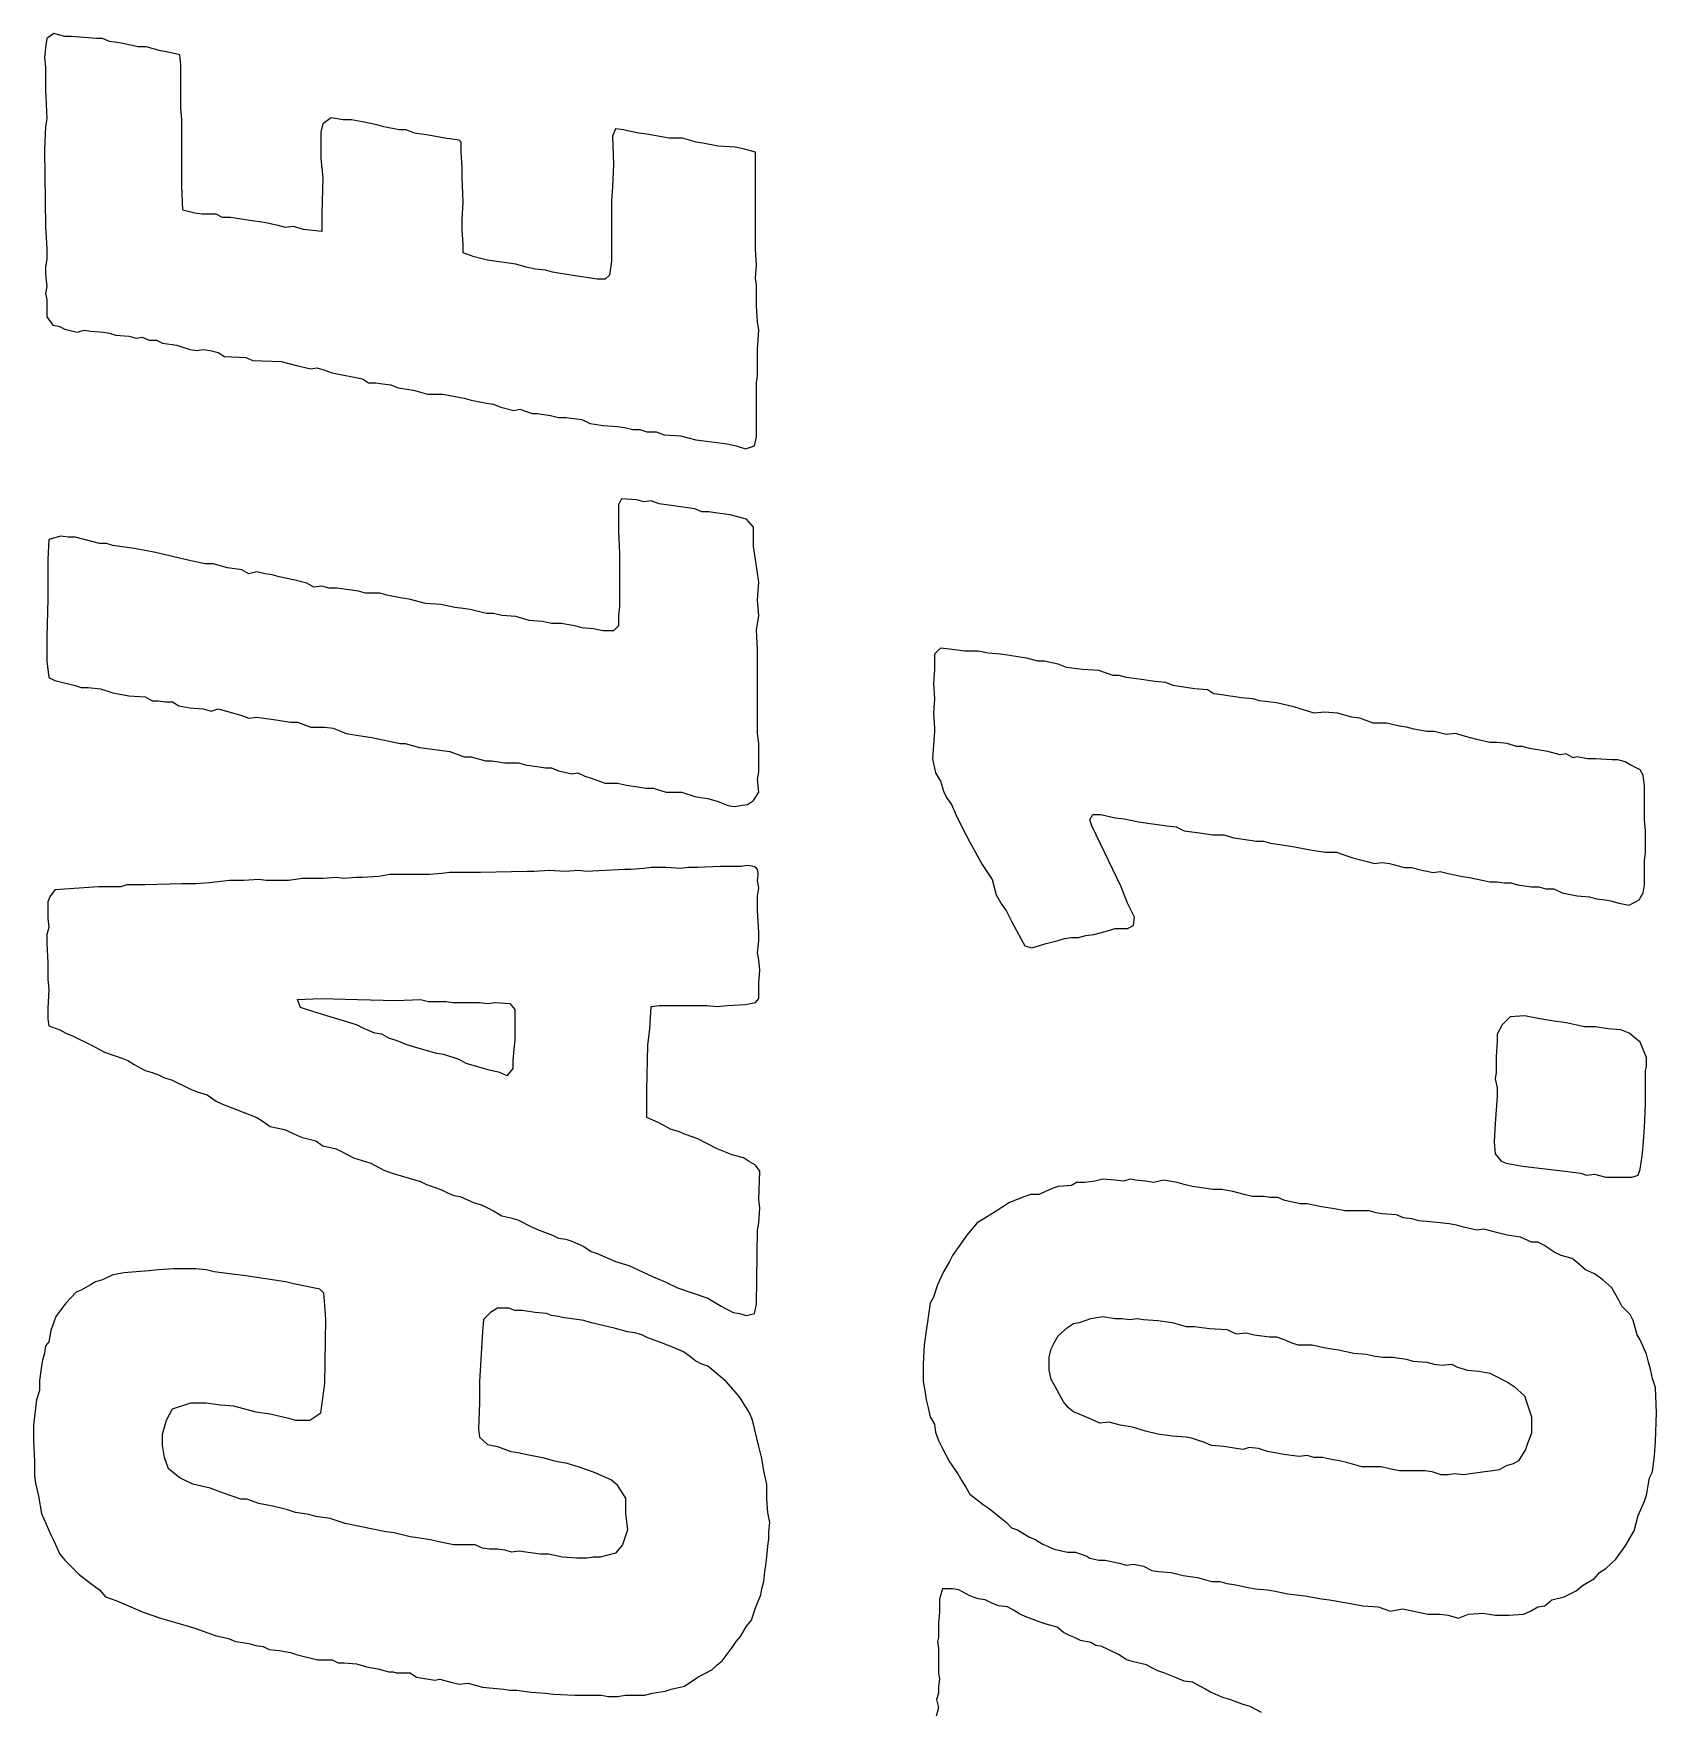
# Model space of a CAD drawing. Extents: x 21.5 to 68.8, y -31.2 to -10.6.
# Drawn here: x 64.262 to 68.772, y -15.282 to -10.631 of the extents above; entities that cross this region are included whole.
import ezdxf

# ---------------------------------------------------------------- set-up
doc = ezdxf.new("R2010")
doc.units = 0
doc.layers.add('Special_Silkscreen_Paths', color=7, linetype='CONTINUOUS')

msp = doc.modelspace()

# ---------------------------------------------------------------- linework, layer by layer
at = {"layer": 'Special_Silkscreen_Paths', "color": 7}
for points in [[(66.276955, -11.455238), (66.274133, -11.43266), (66.271311, -11.387505), (66.271311, -11.328238), (66.268489, -11.311305), (66.271311, -11.274616), (66.268489, -11.229461), (66.268489, -10.96135), (66.237444, -10.952883), (66.212044, -10.947239), (66.164067, -10.944416), (66.121733, -10.93595), (66.101978, -10.933127), (66.085044, -10.927483), (66.065289, -10.921839), (66.0286, -10.921839), (65.966511, -10.91055), (65.943933, -10.907727), (65.912889, -10.902083), (65.9016, -10.899261), (65.879022, -10.896439), (65.870556, -10.916194), (65.873378, -10.995216), (65.870556, -11.057305), (65.867734, -11.096816), (65.867734, -11.263327), (65.862089, -11.302838), (65.8508, -11.314127), (65.828222, -11.314127), (65.754845, -11.302838), (65.704045, -11.294372), (65.684289, -11.288727), (65.656067, -11.285905), (65.630667, -11.280261), (65.602445, -11.271794), (65.523423, -11.260505), (65.486734, -11.252038), (65.455689, -11.240749), (65.455689, -11.215349), (65.452867, -11.178661), (65.452867, -11.147616), (65.455689, -11.099638), (65.452867, -11.029083), (65.452867, -11.003683), (65.450045, -10.96135), (65.450045, -10.933127), (65.444401, -10.927483), (65.404889, -10.921839), (65.359734, -10.913372), (65.320223, -10.907727), (65.297645, -10.899261), (65.27789, -10.899261), (65.235556, -10.890794), (65.215801, -10.88515), (65.17629, -10.876683), (65.145245, -10.871039), (65.122667, -10.871039), (65.088801, -10.865394), (65.066223, -10.882328), (65.060579, -10.904905), (65.060579, -10.978283), (65.066223, -11.031905), (65.063401, -11.130683), (65.063401, -11.181483), (65.012601, -11.175838), (64.984379, -11.167372), (64.961801, -11.170194), (64.942045, -11.16455), (64.902534, -11.156083), (64.863023, -11.150438), (64.809401, -11.141972), (64.786823, -11.141972), (64.76989, -11.133505), (64.730379, -11.133505), (64.710623, -11.130683), (64.676757, -11.122216), (64.673934, -11.054483), (64.673934, -10.871039), (64.671112, -10.837172), (64.671112, -10.718639), (64.66829, -10.690417), (64.631601, -10.68195), (64.614668, -10.679128), (64.575157, -10.667839), (64.552579, -10.667839), (64.510246, -10.659372), (64.493312, -10.65655), (64.473557, -10.653728), (64.453801, -10.645261), (64.436868, -10.645261), (64.366313, -10.639617), (64.349379, -10.639617), (64.318335, -10.63115), (64.298579, -10.645261), (64.295757, -10.670661), (64.292935, -10.698883), (64.295757, -10.724283), (64.295757, -10.786372), (64.298579, -10.868216), (64.295757, -10.890794), (64.292935, -10.955705), (64.295757, -11.167372), (64.298579, -11.229461), (64.298579, -11.257683), (64.295757, -11.280261), (64.295757, -11.300016), (64.298579, -11.333883), (64.295757, -11.353638), (64.298579, -11.370572), (64.298579, -11.418549), (64.315513, -11.441127), (64.332446, -11.443949), (64.349379, -11.452416), (64.383246, -11.460883), (64.403001, -11.455238), (64.419935, -11.45806), (64.456624, -11.460883), (64.473557, -11.463705), (64.49049, -11.469349), (64.527179, -11.472171), (64.546935, -11.477816), (64.563868, -11.474994), (64.583623, -11.48346), (64.603379, -11.48346), (64.620312, -11.491927), (64.659823, -11.497571), (64.696512, -11.50886), (64.716268, -11.511683), (64.733201, -11.50886), (64.752957, -11.511683), (64.775534, -11.517327), (64.792468, -11.528616), (64.851734, -11.531438), (64.87149, -11.539905), (64.950512, -11.542727), (64.992845, -11.554016), (65.032356, -11.562483), (65.04929, -11.55966), (65.069045, -11.565305), (65.091623, -11.573771), (65.17629, -11.590705), (65.193223, -11.601994), (65.212979, -11.601994), (65.232734, -11.604816), (65.255312, -11.607638), (65.275067, -11.616105), (65.317401, -11.621749), (65.356912, -11.633038), (65.399245, -11.633038), (65.458512, -11.644327), (65.478267, -11.649971), (65.5206, -11.658438), (65.540356, -11.66126), (65.560112, -11.669727), (65.5968, -11.678194), (65.613734, -11.675371), (65.6476, -11.68666), (65.661711, -11.68666), (65.6984, -11.692305), (65.720978, -11.697949), (65.740734, -11.697949), (65.785889, -11.703594), (65.808467, -11.714882), (65.845156, -11.720527), (65.884667, -11.723349), (65.904422, -11.726171), (65.927, -11.731816), (65.946756, -11.731816), (65.966511, -11.73746), (65.991911, -11.73746), (66.014489, -11.745927), (66.059645, -11.748749), (66.101978, -11.760038), (66.147133, -11.765682), (66.189467, -11.771327), (66.214867, -11.776971), (66.240267, -11.785438), (66.265667, -11.776971), (66.271311, -11.751571), (66.271311, -11.601994), (66.274133, -11.582238), (66.274133, -11.50886)], [(66.276955, -12.739346), (66.274133, -12.702657), (66.276955, -12.682902), (66.276955, -12.60388), (66.274133, -12.575658), (66.274133, -12.344236), (66.271311, -12.287791), (66.276955, -12.24828), (66.274133, -12.205947), (66.276955, -12.155147), (66.268489, -12.093058), (66.262844, -12.056369), (66.262844, -12.002747), (66.243089, -11.980169), (66.197933, -11.96888), (66.1556, -11.963236), (66.138667, -11.960414), (66.118911, -11.960414), (66.099156, -11.951947), (66.000378, -11.937836), (65.9778, -11.929369), (65.958045, -11.932191), (65.938289, -11.926547), (65.895956, -11.923725), (65.887489, -11.940658), (65.887489, -12.014036), (65.890311, -12.076125), (65.890311, -12.22288), (65.887489, -12.24828), (65.887489, -12.276502), (65.873378, -12.290613), (65.845156, -12.290613), (65.816934, -12.284969), (65.785889, -12.282147), (65.766134, -12.276502), (65.7492, -12.27368), (65.729445, -12.270858), (65.701223, -12.270858), (65.675823, -12.265213), (65.639134, -12.262391), (65.602445, -12.251102), (65.562934, -12.24828), (65.540356, -12.242636), (65.5206, -12.242636), (65.475445, -12.231347), (65.455689, -12.228525), (65.433112, -12.225702), (65.393601, -12.217236), (65.351267, -12.214413), (65.306112, -12.203125), (65.286356, -12.200302), (65.244023, -12.191836), (65.224267, -12.186191), (65.184756, -12.186191), (65.165001, -12.180547), (65.105734, -12.17208), (65.083156, -12.17208), (65.063401, -12.166436), (65.040823, -12.169258), (65.021068, -12.157969), (64.984379, -12.149502), (64.944868, -12.141036), (64.925112, -12.135391), (64.905357, -12.132569), (64.882779, -12.126925), (64.860201, -12.132569), (64.840445, -12.12128), (64.800934, -12.115636), (64.761423, -12.104347), (64.738846, -12.104347), (64.699334, -12.09588), (64.600557, -12.073302), (64.572335, -12.067658), (64.54129, -12.062014), (64.482024, -12.053547), (64.46509, -12.047902), (64.445335, -12.047902), (64.377601, -12.030969), (64.357846, -12.030969), (64.33809, -12.028147), (64.304224, -12.036614), (64.301401, -12.093058), (64.301401, -12.203125), (64.298579, -12.307547), (64.298579, -12.37528), (64.304224, -12.420435), (64.321157, -12.428902), (64.377601, -12.443013), (64.394535, -12.448658), (64.41429, -12.448658), (64.448157, -12.45148), (64.482024, -12.462769), (64.527179, -12.471235), (64.572335, -12.474058), (64.59209, -12.485347), (64.609023, -12.485347), (64.628779, -12.488169), (64.648535, -12.488169), (64.665468, -12.499458), (64.696512, -12.505102), (64.733201, -12.507924), (64.755779, -12.513569), (64.775534, -12.507924), (64.798112, -12.513569), (64.837623, -12.524858), (64.860201, -12.533324), (64.882779, -12.530502), (64.942045, -12.538969), (64.975912, -12.544613), (64.995668, -12.544613), (65.032356, -12.558724), (65.071868, -12.558724), (65.094445, -12.561546), (65.131134, -12.575658), (65.165001, -12.581302), (65.20169, -12.586946), (65.280712, -12.60388), (65.294823, -12.60388), (65.334334, -12.615169), (65.419001, -12.626458), (65.458512, -12.640569), (65.478267, -12.640569), (65.517778, -12.651858), (65.534712, -12.651858), (65.554467, -12.65468), (65.5714, -12.657502), (65.610912, -12.657502), (65.627845, -12.663146), (65.667356, -12.668791), (65.684289, -12.671613), (65.701223, -12.671613), (65.720978, -12.68008), (65.757667, -12.688546), (65.7746, -12.685724), (65.794356, -12.694191), (65.811289, -12.699835), (65.8508, -12.713946), (65.884667, -12.713946), (65.910067, -12.719591), (65.946756, -12.725235), (65.963689, -12.728057), (65.983445, -12.728057), (66.020133, -12.739346), (66.062467, -12.739346), (66.099156, -12.750635), (66.116089, -12.753457), (66.135844, -12.75628), (66.164067, -12.764746), (66.192289, -12.776035), (66.209222, -12.778857), (66.226155, -12.776035), (66.245911, -12.773213), (66.262844, -12.761924)], [(66.765144, -12.355518), (66.765144, -12.397852), (66.762322, -12.437363), (66.765144, -12.479696), (66.762322, -12.519207), (66.765144, -12.56154), (66.765144, -12.570007), (66.759499, -12.646207), (66.767966, -12.685718), (66.782077, -12.708296), (66.790544, -12.736518), (66.79901, -12.753451), (66.813122, -12.773207), (66.82441, -12.801429), (66.841344, -12.835296), (66.863922, -12.877629), (66.897788, -12.939718), (66.92601, -12.982051), (66.937299, -13.024384), (66.95141, -13.049784), (66.965521, -13.06954), (66.982455, -13.103407), (67.016321, -13.165495), (67.036077, -13.17114), (67.075588, -13.159851), (67.109455, -13.151384), (67.126388, -13.14574), (67.146144, -13.142918), (67.165899, -13.142918), (67.185655, -13.137273), (67.208232, -13.134451), (67.239277, -13.125984), (67.267499, -13.117518), (67.301366, -13.117518), (67.318299, -13.109051), (67.321121, -13.086473), (67.301366, -13.046962), (67.284432, -13.001807), (67.202588, -12.832474), (67.196944, -12.81554), (67.20541, -12.801429), (67.227988, -12.801429), (67.267499, -12.809896), (67.292899, -12.812718), (67.33241, -12.821185), (67.411432, -12.832474), (67.436832, -12.835296), (67.45941, -12.846585), (67.501743, -12.852229), (67.538432, -12.857873), (67.569477, -12.857873), (67.597699, -12.86634), (67.623099, -12.869162), (67.659788, -12.874807), (67.679543, -12.874807), (67.699299, -12.880451), (67.755743, -12.888918), (67.81501, -12.900207), (67.851699, -12.905851), (67.882743, -12.905851), (67.913787, -12.91714), (67.930721, -12.922785), (67.96741, -12.931251), (67.987165, -12.936896), (68.009743, -12.934073), (68.029498, -12.936896), (68.071832, -12.948185), (68.091587, -12.948185), (68.111343, -12.953829), (68.150854, -12.962296), (68.170609, -12.959473), (68.193187, -12.965118), (68.232698, -12.973585), (68.252454, -12.976407), (68.291965, -12.984873), (68.308898, -12.987696), (68.328654, -12.987696), (68.348409, -12.990518), (68.368165, -12.990518), (68.385098, -12.996162), (68.424609, -13.001807), (68.444365, -13.001807), (68.46412, -13.007451), (68.486698, -13.007451), (68.509276, -13.01874), (68.551609, -13.027207), (68.585476, -13.030029), (68.605231, -13.035673), (68.627809, -13.038496), (68.644742, -13.041318), (68.66732, -13.046962), (68.695542, -13.052607), (68.723765, -13.038496), (68.735053, -13.01874), (68.737876, -12.996162), (68.737876, -12.928429), (68.740698, -12.908673), (68.740698, -12.846585), (68.737876, -12.81554), (68.737876, -12.722407), (68.735053, -12.691363), (68.726587, -12.677251), (68.698365, -12.66314), (68.684253, -12.654674), (68.664498, -12.649029), (68.647565, -12.649029), (68.602409, -12.646207), (68.579831, -12.646207), (68.551609, -12.640563), (68.54032, -12.643385), (68.520565, -12.632096), (68.503631, -12.634918), (68.469765, -12.626451), (68.418965, -12.617985), (68.399209, -12.61234), (68.382276, -12.61234), (68.356876, -12.603874), (68.328654, -12.601051), (68.308898, -12.601051), (68.272209, -12.592585), (68.241165, -12.584118), (68.212943, -12.575651), (68.187543, -12.578474), (68.153676, -12.570007), (68.133921, -12.570007), (68.097232, -12.564363), (68.077476, -12.558718), (68.057721, -12.555896), (68.021032, -12.547429), (67.984343, -12.547429), (67.947654, -12.533318), (67.925076, -12.530496), (67.885565, -12.519207), (67.848876, -12.516385), (67.820654, -12.519207), (67.76421, -12.502274), (67.716232, -12.490985), (67.668254, -12.48534), (67.651321, -12.479696), (67.617454, -12.476874), (67.600521, -12.474052), (67.580765, -12.471229), (67.563832, -12.468407), (67.541254, -12.465585), (67.524321, -12.454296), (67.487632, -12.451474), (67.428366, -12.443007), (67.40861, -12.43454), (67.377566, -12.431718), (67.340877, -12.426074), (67.298543, -12.420429), (67.278788, -12.414785), (67.261855, -12.414785), (67.222343, -12.400674), (67.177188, -12.397852), (67.132032, -12.392207), (67.109455, -12.383741), (67.069944, -12.375274), (67.05301, -12.375274), (67.021966, -12.366807), (67.00221, -12.363985), (66.968344, -12.358341), (66.948588, -12.355518), (66.914722, -12.352696), (66.886499, -12.347052), (66.84981, -12.347052), (66.807477, -12.341407), (66.782077, -12.338585)], [(65.599623, -13.427966), (65.5968, -13.453366), (65.593978, -13.48441), (65.593978, -13.506988), (65.577045, -13.526743), (65.557289, -13.518277), (65.531889, -13.512632), (65.512134, -13.506988), (65.464156, -13.492877), (65.444401, -13.481588), (65.402067, -13.467477), (65.382312, -13.464654), (65.320223, -13.447721), (65.294823, -13.439255), (65.275067, -13.430788), (65.249667, -13.422321), (65.229912, -13.411032), (65.210156, -13.40821), (65.181934, -13.396921), (65.159356, -13.385632), (65.114201, -13.371521), (65.085979, -13.363055), (65.040823, -13.348943), (65.004134, -13.337655), (64.995668, -13.315077), (65.060579, -13.312255), (65.162179, -13.315077), (65.269423, -13.317899), (65.337156, -13.315077), (65.359734, -13.320721), (65.407712, -13.320721), (65.427467, -13.323543), (65.500845, -13.323543), (65.523423, -13.326366), (65.546, -13.323543), (65.585512, -13.326366), (65.599623, -13.343299)], [(68.74352, -13.501337), (68.74352, -13.475937), (68.726587, -13.433604), (68.695542, -13.408204), (68.672965, -13.399737), (68.636276, -13.396915), (68.602409, -13.391271), (68.571365, -13.391271), (68.520565, -13.379982), (68.481054, -13.374338), (68.447187, -13.368693), (68.404854, -13.360226), (68.365343, -13.363049), (68.342765, -13.385626), (68.328654, -13.411026), (68.328654, -13.430782), (68.325832, -13.473115), (68.325832, -13.518271), (68.323009, -13.535204), (68.328654, -13.560604), (68.328654, -13.583182), (68.323009, -13.659382), (68.320187, -13.710182), (68.323009, -13.744048), (68.339943, -13.763804), (68.354054, -13.769448), (68.399209, -13.777915), (68.517742, -13.792026), (68.560076, -13.797671), (68.577009, -13.803315), (68.599587, -13.800493), (68.630631, -13.808959), (68.704009, -13.808959), (68.720942, -13.803315), (68.726587, -13.786382), (68.732231, -13.749693), (68.735053, -13.721471), (68.737876, -13.670671), (68.740698, -13.60576), (68.740698, -13.512626)], [(68.771742, -14.463712), (68.76892, -14.393156), (68.760453, -14.367756), (68.754809, -14.342357), (68.749165, -14.322601), (68.74352, -14.300023), (68.726587, -14.260512), (68.71812, -14.246401), (68.706831, -14.20689), (68.698365, -14.189957), (68.675787, -14.167379), (68.66732, -14.150446), (68.656031, -14.13069), (68.647565, -14.116579), (68.622165, -14.094001), (68.599587, -14.077068), (68.574187, -14.065779), (68.551609, -14.046023), (68.537498, -14.034735), (68.506454, -14.026268), (68.48952, -14.017801), (68.458476, -13.998046), (68.441543, -13.989579), (68.424609, -13.989579), (68.393565, -13.975468), (68.356876, -13.969823), (68.334298, -13.964179), (68.291965, -13.95289), (68.272209, -13.955712), (68.23552, -13.947246), (68.215765, -13.941601), (68.196009, -13.938779), (68.170609, -13.935957), (68.142387, -13.933135), (68.111343, -13.930312), (68.091587, -13.924668), (68.069009, -13.921846), (68.049254, -13.913379), (68.009743, -13.910557), (67.99281, -13.907735), (67.973054, -13.90209), (67.905321, -13.90209), (67.877099, -13.896446), (67.84041, -13.890801), (67.800899, -13.882335), (67.781143, -13.882335), (67.73881, -13.873868), (67.719054, -13.865401), (67.699299, -13.865401), (67.679543, -13.862579), (67.648499, -13.862579), (67.625921, -13.856935), (67.594877, -13.848468), (67.563832, -13.842824), (67.538432, -13.842824), (67.501743, -13.837179), (67.481988, -13.834357), (67.45941, -13.828712), (67.439654, -13.823068), (67.402966, -13.817424), (67.374743, -13.823068), (67.352166, -13.820246), (67.323943, -13.817424), (67.309832, -13.814601), (67.290077, -13.820246), (67.267499, -13.817424), (67.233632, -13.814601), (67.211055, -13.820246), (67.182832, -13.823068), (67.160255, -13.823068), (67.146144, -13.831535), (67.109455, -13.834357), (67.092521, -13.840001), (67.055833, -13.856935), (67.033255, -13.856935), (67.016321, -13.862579), (66.973988, -13.879512), (66.934477, -13.904912), (66.897788, -13.92749), (66.883677, -13.935957), (66.855455, -13.969823), (66.832877, -14.000868), (66.815944, -14.026268), (66.807477, -14.043201), (66.790544, -14.071423), (66.773611, -14.108112), (66.762322, -14.141979), (66.753855, -14.158912), (66.736922, -14.274623), (66.734099, -14.328245), (66.734099, -14.376223), (66.739744, -14.407268), (66.742566, -14.427023), (66.748211, -14.449601), (66.753855, -14.475001), (66.765144, -14.494756), (66.767966, -14.517334), (66.776433, -14.539912), (66.787722, -14.56249), (66.807477, -14.599179), (66.830055, -14.633045), (66.841344, -14.652801), (66.852633, -14.669734), (66.863922, -14.68949), (66.90061, -14.717712), (66.917544, -14.729001), (66.95141, -14.757223), (66.965521, -14.768512), (66.979633, -14.782623), (66.996566, -14.788267), (67.02761, -14.808023), (67.047366, -14.816489), (67.064299, -14.827778), (67.098166, -14.841889), (67.134855, -14.850356), (67.157432, -14.850356), (67.188477, -14.861645), (67.196944, -14.867289), (67.222343, -14.872934), (67.239277, -14.872934), (67.278788, -14.881401), (67.298543, -14.887045), (67.318299, -14.884223), (67.346521, -14.889867), (67.369099, -14.901156), (67.388854, -14.903978), (67.422721, -14.906801), (67.456588, -14.915267), (67.496099, -14.920912), (67.53561, -14.9322), (67.558188, -14.9322), (67.577943, -14.937845), (67.597699, -14.940667), (67.63721, -14.949134), (67.656965, -14.951956), (67.690832, -14.954778), (67.707765, -14.9576), (67.747276, -14.966067), (67.795254, -14.971712), (67.84041, -14.980178), (67.862987, -14.983), (67.910965, -14.991467), (67.956121, -14.999934), (67.998454, -15.002756), (68.032321, -15.014045), (68.066187, -15.0084), (68.097232, -15.014045), (68.136743, -15.022512), (68.170609, -15.022512), (68.193187, -15.025334), (68.221409, -15.0338), (68.249632, -15.022512), (68.289143, -15.019689), (68.323009, -15.025334), (68.36252, -15.025334), (68.402031, -15.022512), (68.421787, -15.014045), (68.441543, -15.002756), (68.461298, -14.999934), (68.481054, -14.983), (68.51492, -14.974534), (68.548787, -14.9576), (68.56572, -14.943489), (68.599587, -14.923734), (68.613698, -14.906801), (68.630631, -14.895512), (68.658853, -14.870112), (68.684253, -14.833423), (68.709653, -14.791089), (68.720942, -14.748756), (68.737876, -14.709245), (68.74352, -14.692312), (68.751987, -14.644334), (68.760453, -14.627401), (68.766098, -14.582245), (68.76892, -14.542734)], [(66.308, -14.768515), (66.302355, -14.740292), (66.299533, -14.703604), (66.299533, -14.66127), (66.291067, -14.624581), (66.285422, -14.590715), (66.276955, -14.556848), (66.260022, -14.48347), (66.251555, -14.463715), (66.223333, -14.418559), (66.186644, -14.376226), (66.135844, -14.333893), (66.118911, -14.328248), (66.101978, -14.319782), (66.085044, -14.30567), (66.068111, -14.294382), (66.048356, -14.285915), (66.014489, -14.271804), (65.969333, -14.254871), (65.9524, -14.246404), (65.932645, -14.240759), (65.912889, -14.237937), (65.879022, -14.229471), (65.808467, -14.212537), (65.791534, -14.206893), (65.732267, -14.198426), (65.720978, -14.195604), (65.701223, -14.192782), (65.687111, -14.187137), (65.656067, -14.184315), (65.619378, -14.178671), (65.599623, -14.178671), (65.582689, -14.173026), (65.551645, -14.173026), (65.531889, -14.184315), (65.512134, -14.204071), (65.509312, -14.237937), (65.500845, -14.376226), (65.500845, -14.435493), (65.498023, -14.50887), (65.500845, -14.531448), (65.523423, -14.551204), (65.551645, -14.556848), (65.588334, -14.570959), (65.608089, -14.573781), (65.633489, -14.579426), (65.675823, -14.587892), (65.709689, -14.596359), (65.7238, -14.599181), (65.740734, -14.602004), (65.777423, -14.613292), (65.816934, -14.627404), (65.867734, -14.649981), (65.881845, -14.66127), (65.907245, -14.700781), (65.907245, -14.743115), (65.912889, -14.78827), (65.898778, -14.830603), (65.879022, -14.853181), (65.836689, -14.86447), (65.816934, -14.86447), (65.8, -14.867292), (65.771778, -14.867292), (65.732267, -14.86447), (65.692756, -14.856003), (65.670178, -14.856003), (65.610912, -14.847537), (65.591156, -14.850359), (65.5714, -14.844715), (65.551645, -14.841892), (65.529067, -14.841892), (65.509312, -14.83907), (65.489556, -14.830603), (65.430289, -14.830603), (65.387956, -14.822137), (65.365378, -14.816492), (65.32869, -14.810848), (65.308934, -14.808026), (65.263778, -14.796737), (65.241201, -14.793915), (65.128312, -14.771337), (65.085979, -14.757226), (65.046468, -14.751581), (65.026712, -14.745937), (65.009779, -14.743115), (64.990023, -14.740292), (64.964623, -14.731826), (64.930757, -14.723359), (64.888423, -14.714892), (64.854557, -14.703604), (64.837623, -14.703604), (64.789646, -14.68667), (64.752957, -14.672559), (64.704979, -14.66127), (64.685223, -14.652804), (64.66829, -14.644337), (64.637246, -14.618937), (64.625957, -14.587892), (64.620312, -14.554026), (64.620312, -14.522981), (64.631601, -14.48347), (64.648535, -14.452426), (64.699334, -14.435493), (64.741668, -14.435493), (64.781179, -14.441137), (64.817868, -14.443959), (64.879957, -14.460893), (64.919468, -14.466537), (64.970268, -14.477826), (64.990023, -14.48347), (65.029534, -14.48347), (65.060579, -14.463715), (65.071868, -14.38187), (65.07469, -14.204071), (65.071868, -14.164559), (65.069045, -14.130693), (65.057756, -14.119404), (64.984379, -14.105293), (64.961801, -14.099648), (64.851734, -14.082715), (64.806579, -14.077071), (64.764246, -14.071426), (64.741668, -14.065782), (64.713446, -14.06296), (64.651357, -14.06296), (64.609023, -14.065782), (64.583623, -14.068604), (64.546935, -14.071426), (64.513068, -14.074248), (64.482024, -14.079893), (64.453801, -14.094004), (64.434046, -14.099648), (64.419935, -14.108115), (64.394535, -14.122226), (64.380424, -14.127871), (64.352201, -14.158915), (64.323979, -14.195604), (64.309868, -14.235115), (64.304224, -14.266159), (64.295757, -14.277448), (64.292935, -14.297204), (64.28729, -14.316959), (64.284468, -14.333893), (64.278824, -14.373404), (64.278824, -14.401626), (64.270357, -14.427026), (64.26189, -14.497581), (64.26189, -14.542737), (64.264713, -14.596359), (64.264713, -14.638692), (64.267535, -14.658448), (64.276001, -14.695137), (64.284468, -14.743115), (64.309868, -14.802381), (64.318335, -14.819315), (64.335268, -14.856003), (64.349379, -14.872937), (64.38889, -14.912448), (64.417112, -14.935026), (64.445335, -14.954781), (64.462268, -14.974537), (64.493312, -14.985826), (64.532823, -15.002759), (64.56669, -15.01687), (64.614668, -15.033803), (64.654179, -15.045092), (64.710623, -15.062025), (64.767068, -15.081781), (64.803757, -15.090248), (64.823512, -15.098714), (64.843268, -15.101537), (64.860201, -15.104359), (64.879957, -15.110003), (64.899712, -15.112825), (64.916645, -15.121292), (64.944868, -15.124114), (64.975912, -15.129759), (64.995668, -15.135403), (65.052112, -15.149514), (65.091623, -15.149514), (65.108556, -15.157981), (65.12549, -15.157981), (65.159356, -15.160803), (65.187579, -15.16927), (65.218623, -15.174914), (65.249667, -15.183381), (65.260956, -15.183381), (65.269423, -15.186203), (65.308934, -15.186203), (65.325867, -15.197492), (65.376667, -15.205959), (65.390778, -15.203136), (65.421823, -15.211603), (65.444401, -15.217248), (65.469801, -15.214425), (65.509312, -15.225714), (65.568578, -15.231359), (65.585512, -15.234181), (65.605267, -15.234181), (65.644778, -15.239825), (65.684289, -15.242648), (65.706867, -15.24547), (65.766134, -15.248292), (65.839511, -15.248292), (65.859267, -15.251114), (65.884667, -15.251114), (65.907245, -15.248292), (65.960867, -15.248292), (65.980622, -15.242648), (66.017311, -15.237003), (66.034245, -15.231359), (66.070933, -15.222892), (66.107622, -15.197492), (66.147133, -15.177736), (66.161244, -15.163625), (66.175356, -15.152336), (66.203578, -15.115648), (66.214867, -15.098714), (66.226155, -15.084603), (66.243089, -15.056381), (66.2572, -15.039448), (66.268489, -15.005581), (66.2826, -14.968892), (66.285422, -14.951959), (66.291067, -14.932203), (66.293889, -14.903981), (66.296711, -14.887048), (66.299533, -14.86447), (66.302355, -14.833426), (66.305178, -14.81367), (66.305178, -14.793915)], [(68.424609, -14.520156), (68.41332, -14.548379), (68.407676, -14.565312), (68.38792, -14.596356), (68.373809, -14.604823), (68.354054, -14.610467), (68.334298, -14.621756), (68.317365, -14.624579), (68.294787, -14.627401), (68.23552, -14.635867), (68.21012, -14.633045), (68.193187, -14.635867), (68.173432, -14.635867), (68.148032, -14.627401), (68.128276, -14.624579), (68.057721, -14.624579), (68.029498, -14.618934), (68.006921, -14.61329), (67.953298, -14.61329), (67.913787, -14.602001), (67.89121, -14.596356), (67.868632, -14.593534), (67.843232, -14.58789), (67.820654, -14.58789), (67.800899, -14.582245), (67.778321, -14.585067), (67.735988, -14.579423), (67.690832, -14.570956), (67.665432, -14.56249), (67.640032, -14.559667), (67.623099, -14.565312), (67.603343, -14.56249), (67.569477, -14.556845), (67.53561, -14.554023), (67.515854, -14.545556), (67.479166, -14.534267), (67.465054, -14.531445), (67.425543, -14.528623), (67.386032, -14.522979), (67.352166, -14.514512), (67.315477, -14.503223), (67.28161, -14.497579), (67.250566, -14.489112), (67.225166, -14.491934), (67.194121, -14.477823), (67.151788, -14.46089), (67.137677, -14.449601), (67.123566, -14.432668), (67.100988, -14.390334), (67.089699, -14.370579), (67.084055, -14.345179), (67.084055, -14.30849), (67.089699, -14.285912), (67.098166, -14.268979), (67.109455, -14.249223), (67.134855, -14.226645), (67.151788, -14.215357), (67.168721, -14.212534), (67.199766, -14.201246), (67.233632, -14.195601), (67.267499, -14.201246), (67.287255, -14.201246), (67.30701, -14.204068), (67.329588, -14.201246), (67.346521, -14.204068), (67.386032, -14.20689), (67.425543, -14.212534), (67.465054, -14.223823), (67.487632, -14.223823), (67.529965, -14.229468), (67.577943, -14.23229), (67.603343, -14.243579), (67.631565, -14.240757), (67.654143, -14.246401), (67.696476, -14.252045), (67.716232, -14.252045), (67.73881, -14.260512), (67.758565, -14.268979), (67.775499, -14.274623), (67.81501, -14.274623), (67.851699, -14.28309), (67.888387, -14.288734), (67.930721, -14.297201), (67.964587, -14.300023), (67.989987, -14.305668), (68.012565, -14.30849), (68.037965, -14.30849), (68.077476, -14.314134), (68.094409, -14.319779), (68.133921, -14.322601), (68.153676, -14.328245), (68.176254, -14.331068), (68.201654, -14.328245), (68.218587, -14.336712), (68.246809, -14.345179), (68.277854, -14.348001), (68.308898, -14.353645), (68.359698, -14.379045), (68.376631, -14.390334), (68.404854, -14.415734), (68.424609, -14.475001)]]:
    msp.add_lwpolyline(points, close=True, dxfattribs=at)
for points in [[(66.228978, -12.945366), (66.169711, -12.945366), (66.107622, -12.948188), (66.082222, -12.948188), (66.059645, -12.95101), (66.020133, -12.948188), (65.9778, -12.948188), (65.958045, -12.95101), (65.921356, -12.953833), (65.904422, -12.953833), (65.797178, -12.959477), (65.777423, -12.956655), (65.737911, -12.959477), (65.695578, -12.956655), (65.653245, -12.959477), (65.633489, -12.959477), (65.503667, -12.962299), (65.419001, -12.962299), (65.396423, -12.965122), (65.362556, -12.967944), (65.25249, -12.967944), (65.221445, -12.973588), (65.17629, -12.97641), (65.159356, -12.97641), (65.122667, -12.979233), (65.105734, -12.97641), (65.066223, -12.979233), (65.009779, -12.979233), (64.970268, -12.984877), (64.908179, -12.984877), (64.888423, -12.982055), (64.84609, -12.984877), (64.806579, -12.984877), (64.750134, -12.990522), (64.713446, -12.993344), (64.673934, -12.993344), (64.572335, -12.996166), (64.521535, -12.996166), (64.504601, -13.00181), (64.442512, -13.00181), (64.321157, -13.010277), (64.307046, -13.030033), (64.301401, -13.044144), (64.301401, -13.089299), (64.304224, -13.114699), (64.298579, -13.134455), (64.298579, -13.159855), (64.301401, -13.213477), (64.301401, -13.258632), (64.304224, -13.286855), (64.301401, -13.340477), (64.301401, -13.368699), (64.304224, -13.388455), (64.335268, -13.399743), (64.352201, -13.40821), (64.371957, -13.416677), (64.422757, -13.442077), (64.459446, -13.461832), (64.510246, -13.478766), (64.524357, -13.48441), (64.54129, -13.495699), (64.572335, -13.512632), (64.59209, -13.518277), (64.609023, -13.523921), (64.625957, -13.532388), (64.645712, -13.538032), (64.696512, -13.563432), (64.716268, -13.571899), (64.74449, -13.580366), (64.76989, -13.597299), (64.786823, -13.605765), (64.823512, -13.619877), (64.882779, -13.642454), (64.899712, -13.653743), (64.919468, -13.667854), (64.958979, -13.676321), (64.995668, -13.693254), (65.009779, -13.698899), (65.046468, -13.707365), (65.066223, -13.721477), (65.102912, -13.729943), (65.119845, -13.73841), (65.15089, -13.755343), (65.198867, -13.769454), (65.235556, -13.78921), (65.258134, -13.797676), (65.337156, -13.820254), (65.35409, -13.828721), (65.393601, -13.842832), (65.410534, -13.851299), (65.430289, -13.859765), (65.447223, -13.862588), (65.486734, -13.879521), (65.506489, -13.885165), (65.540356, -13.902099), (65.562934, -13.91621), (65.588334, -13.921854), (65.608089, -13.927499), (65.6476, -13.947254), (65.667356, -13.955721), (65.704045, -13.969832), (65.720978, -13.978299), (65.740734, -13.981121), (65.757667, -13.986765), (65.791534, -14.000876), (65.811289, -14.014987), (65.828222, -14.020632), (65.879022, -14.04321), (65.915711, -14.054498), (65.983445, -14.085543), (66.017311, -14.099654), (66.051178, -14.116587), (66.135844, -14.14481), (66.172533, -14.167387), (66.2064, -14.184321), (66.223333, -14.187143), (66.243089, -14.192787), (66.265667, -14.187143), (66.271311, -14.161743), (66.274133, -13.955721), (66.276955, -13.935965), (66.279778, -13.893632)], [(66.279778, -13.893632), (66.276955, -13.871054), (66.279778, -13.792032), (66.268489, -13.775099), (66.248733, -13.76381), (66.234622, -13.755343), (66.203578, -13.746876), (66.161244, -13.729943), (66.107622, -13.701721), (66.073756, -13.690432), (66.054, -13.681965), (66.034245, -13.676321), (65.997556, -13.656565), (65.966511, -13.642454), (65.966511, -13.566254), (65.969333, -13.442077), (65.974978, -13.396921), (65.9778, -13.334832), (66.000378, -13.33201), (66.133022, -13.33201), (66.161244, -13.334832), (66.189467, -13.33201), (66.240267, -13.329188), (66.268489, -13.323543), (66.276955, -13.312255), (66.276955, -13.269921), (66.279778, -13.233232), (66.276955, -13.20501), (66.274133, -13.185255), (66.276955, -13.151388), (66.276955, -13.12881), (66.274133, -13.066721), (66.274133, -13.02721), (66.276955, -13.004633), (66.274133, -12.984877)], [(67.673899, -15.296266), (67.642854, -15.279333), (67.623099, -15.273689), (67.58641, -15.259578), (67.566654, -15.253933), (67.532788, -15.239822), (67.518677, -15.231355), (67.481988, -15.2116), (67.45941, -15.208778), (67.439654, -15.200311), (67.402966, -15.1862), (67.386032, -15.180555), (67.369099, -15.172089), (67.354988, -15.163622), (67.318299, -15.155155), (67.298543, -15.149511), (67.278788, -15.1354), (67.247743, -15.121289), (67.23081, -15.112822), (67.213877, -15.11), (67.199766, -15.101533), (67.171544, -15.095889), (67.15461, -15.087422), (67.140499, -15.081778), (67.123566, -15.073311), (67.106632, -15.0592), (67.075588, -15.050733), (67.058655, -15.045089), (67.021966, -15.030978), (67.00221, -15.022511), (66.985277, -15.011222), (66.968344, -15.002756), (66.942944, -14.999933), (66.923188, -14.991467), (66.906255, -14.983), (66.886499, -14.980178), (66.863922, -14.971711), (66.832877, -14.954778), (66.815944, -14.951956), (66.787722, -14.951956), (66.779255, -14.980178), (66.779255, -15.016867), (66.776433, -15.047911), (66.776433, -15.087422), (66.773611, -15.098711), (66.776433, -15.118467), (66.776433, -15.1862), (66.779255, -15.203133), (66.776433, -15.222889), (66.776433, -15.242644), (66.770788, -15.259578), (66.776433, -15.282155), (66.767966, -15.3132)]]:
    msp.add_lwpolyline(points, dxfattribs=at)
for points in [[(66.274133, -12.953833), (66.265667, -12.939722), (66.240267, -12.942544), (66.228978, -12.945366)], [(66.274133, -12.984877), (66.274133, -12.973588), (66.276955, -12.965122), (66.274133, -12.953833)]]:
    msp.add_open_spline(points, degree=3, dxfattribs=at)

doc.saveas('drawing.dxf')
